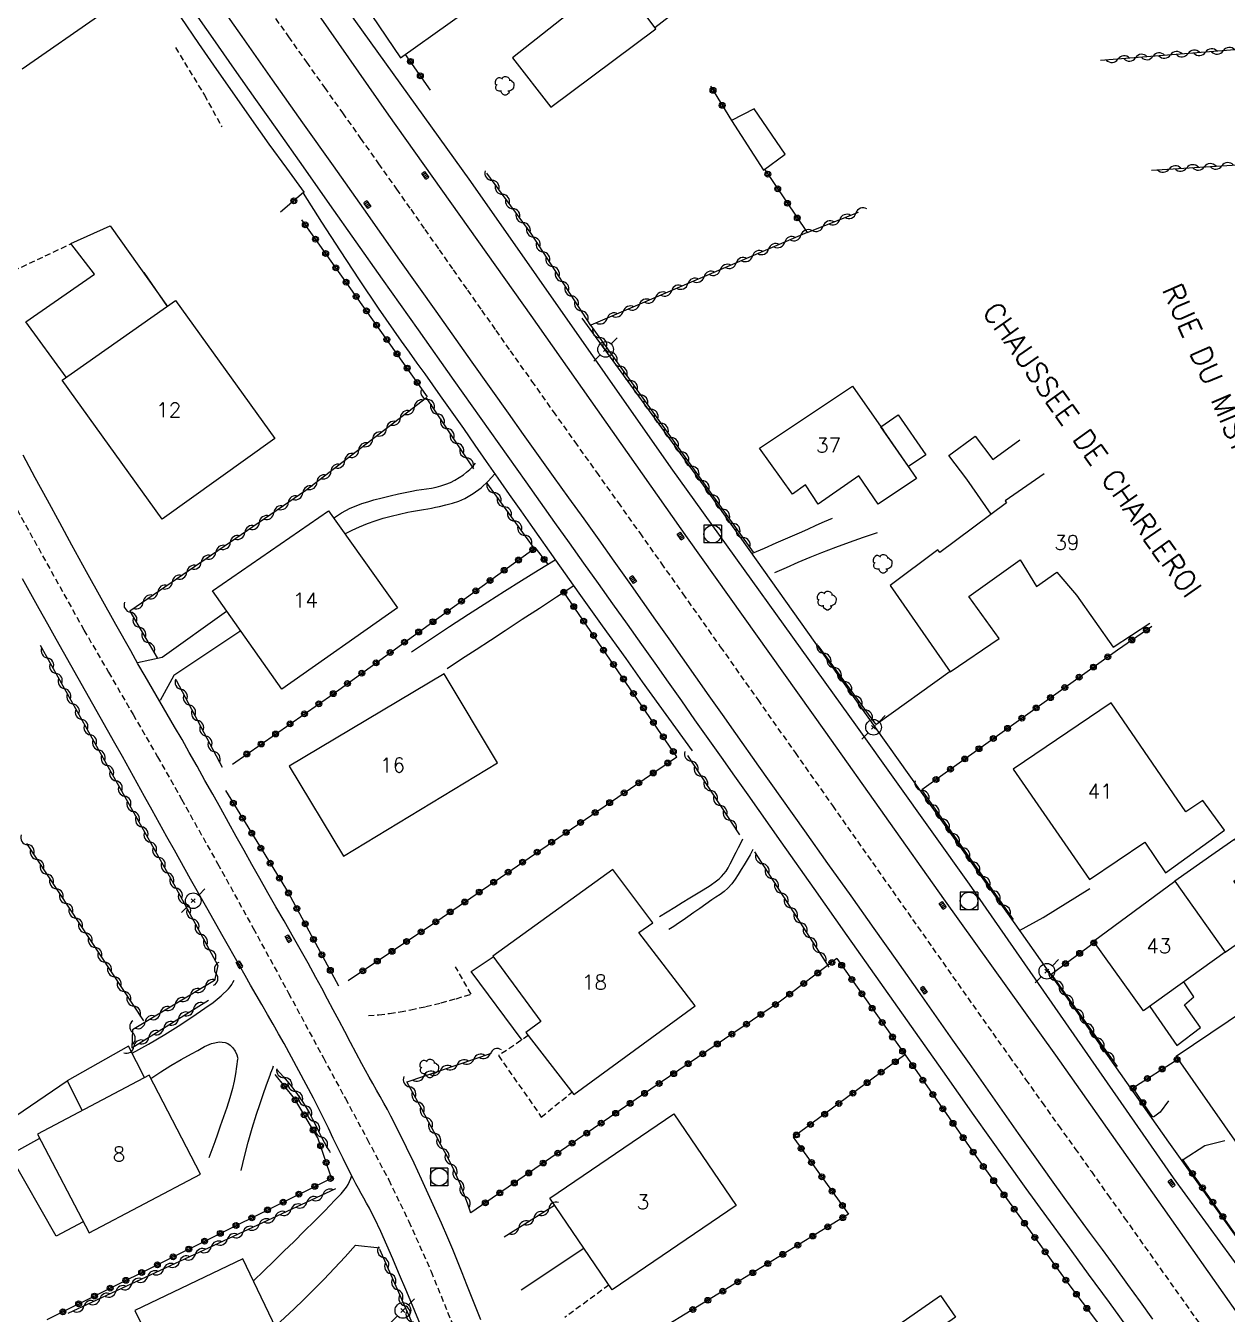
# Model space of a CAD drawing. Header units: millimetres. Extents: x 147000 to 148000, y 141000 to 142001.
# Drawn here: x 147437.1 to 147539.6, y 141771.4 to 141881.4 of the extents above; entities that cross this region are included whole.
import ezdxf
from ezdxf.enums import TextEntityAlignment as Align

# ---------------------------------------------------------------- set-up
doc = ezdxf.new("R2010")
doc.units = ezdxf.units.MM
doc.linetypes.add('DASHED', pattern=[0.75, 0.5, -0.25])
doc.layers.get('0').update_dxf_attribs({"linetype": 'CONTINUOUS'})
for name, color, linetype in [('W0001', 6, 'DASHED'), ('W0004', 5, 'CONTINUOUS'), ('W0008', 7, 'CONTINUOUS'), ('W0010', 4, 'CONTINUOUS'), ('W0014', 7, 'CONTINUOUS'), ('W0017', 7, 'CONTINUOUS'), ('W0051', 7, 'CONTINUOUS'), ('W0101', 7, 'CONTINUOUS'), ('W0104', 1, 'CONTINUOUS'), ('W0112', 1, 'DASHED'), ('W0300', 7, 'CONTINUOUS'), ('W0310', 3, 'CONTINUOUS'), ('W0323', 7, 'CONTINUOUS'), ('W0330', 7, 'CONTINUOUS'), ('W0333', 7, 'CONTINUOUS'), ('W0401', 7, 'CONTINUOUS'), ('W0420', 7, 'CONTINUOUS'), ('W0473', 7, 'CONTINUOUS'), ('W0989', 7, 'CONTINUOUS'), ('W0991', 7, 'CONTINUOUS')]:
    doc.layers.add(name, color=color, linetype=linetype)
doc.styles.get("Standard").update_dxf_attribs({"font": 'romans.shx', "width": 0.85})

# ---------------------------------------------------------------- blocks, each defined once
blk = doc.blocks.new('T420')
for p, q in [((0.75, 0.75), (-0.75, 0.75)), ((-0.75, 0.75), (-0.75, -0.75)), ((0.75, 0.75), (0.75, -0.75)), ((0.75, -0.75), (-0.75, -0.75))]:
    blk.add_line(p, q)
blk.add_ellipse((0, 0), major_axis=(-0.53, 0.53), ratio=1, start_param=3.926991, end_param=10.210176)
blk = doc.blocks.new('T300')
for p, q in [((-0.8, 0.51), (-0.86, 0.34)), ((-0.86, 0.34), (-0.86, 0.17)), ((-0.86, 0.17), (-0.74, 0.06)), ((-0.69, 0.63), (-0.8, 0.51)), ((-0.8, -0.06), (-0.74, 0.06)), ((-0.74, 0.06), (-0.69, 0.11)), ((-0.57, 0.69), (-0.69, 0.63)), ((-0.46, 0.69), (-0.57, 0.69)), ((-0.29, 0.63), (-0.46, 0.69)), ((-0.29, 0.63), (-0.17, 0.74)), ((-0.23, 0.57), (-0.29, 0.63)), ((-0.17, 0.74), (-0.06, 0.8)), ((-0.06, 0.8), (0.06, 0.8)), ((0.06, 0.8), (0.23, 0.74)), ((0.23, 0.74), (0.34, 0.63)), ((0.34, 0.63), (0.4, 0.51)), ((0.46, 0.46), (0.34, 0.46)), ((0.4, 0.51), (0.4, 0.46)), ((0.57, 0.4), (0.46, 0.46)), ((0.57, 0.4), (0.69, 0.29)), ((0.69, 0.29), (0.74, 0.17)), ((0.74, 0.06), (0.69, -0.17)), ((0.74, 0.17), (0.74, 0.06)), ((-0.8, -0.17), (-0.8, -0.06)), ((-0.8, -0.23), (-0.8, -0.17)), ((-0.74, -0.34), (-0.8, -0.23)), ((-0.69, -0.4), (-0.74, -0.34)), ((-0.51, -0.46), (-0.69, -0.4)), ((-0.4, -0.46), (-0.51, -0.46)), ((-0.4, -0.46), (-0.34, -0.46)), ((-0.34, -0.46), (-0.34, -0.4)), ((-0.34, -0.51), (-0.34, -0.46)), ((-0.29, -0.63), (-0.34, -0.51)), ((-0.17, -0.74), (-0.29, -0.63)), ((-0.06, -0.8), (-0.17, -0.74)), ((0.06, -0.8), (-0.06, -0.8)), ((0.17, -0.74), (0.06, -0.8)), ((0.23, -0.69), (0.17, -0.74)), ((0.29, -0.46), (0.23, -0.46)), ((0.29, -0.63), (0.23, -0.69)), ((0.46, -0.4), (0.29, -0.46)), ((0.34, -0.51), (0.29, -0.63)), ((0.34, -0.51), (0.34, -0.46)), ((0.57, -0.34), (0.46, -0.4)), ((0.63, -0.29), (0.57, -0.34)), ((0.69, -0.17), (0.63, -0.29))]:
    blk.add_line(p, q)
blk = doc.blocks.new('T473')
for p, q in [((-0.166667, 0.166667), (0.166667, -0.166667)), ((-0.166667, -0.166667), (0.166667, 0.166667)), ((0.500001, 0.500001), (1.000002, 1.000002)), ((-1.000002, -1.000002), (-0.500001, -0.500001))]:
    blk.add_line(p, q)
blk.add_ellipse((0, 0), major_axis=(0.471405, 0.471405), ratio=1, start_param=5.4977871438, end_param=11.780972451)
blk = doc.blocks.new('T401')
for p, q in [((-0.3, 0.3), (0, 0.3)), ((-0.3, -0.25), (-0.3, 0.3)), ((-0.3, 0.15), (0, 0.15)), ((-0.3, 0), (0, 0)), ((0, 0.3), (0, -0.25)), ((-0.3, -0.15), (0, -0.15)), ((-0.3, -0.25), (-0.3, -0.3)), ((-0.3, -0.3), (0, -0.3)), ((0, -0.3), (0, -0.25))]:
    blk.add_line(p, q)
blk = doc.blocks.new('t310o')
at = {"color": 0, "linetype": 'Continuous'}
for centre, start, end in [((-0.5, 0.38), 216.8699, 323.1304), ((0.5, -0.37), 36.8699, 143.1303)]:
    blk.add_arc(centre, 0.625, start, end, dxfattribs=at)
blk = doc.blocks.new('t323o')
at = {"color": 0, "linetype": 'Continuous'}
for radius in [0.25, 0.15]:
    blk.add_circle((0, 0), radius, dxfattribs=at)

msp = doc.modelspace()

# ---------------------------------------------------------------- linework, layer by layer
at = {"layer": 'W0001'}
for points in [[(147457.97, 141882.57), (147459.51, 141880.41), (147461.04, 141878.24), (147462.58, 141876.08), (147464.12, 141873.91), (147465.66, 141871.74), (147467.19, 141869.58), (147468.72, 141867.41), (147469.94, 141865.69), (147471.15, 141863.96), (147472.36, 141862.24), (147473.57, 141860.52), (147474.78, 141858.79), (147475.99, 141857.07), (147477.2, 141855.35), (147478.42, 141853.62), (147480.26, 141851.03), (147482.1, 141848.43), (147483.94, 141845.84), (147485.79, 141843.25), (147487.63, 141840.66), (147489.48, 141838.07), (147491.32, 141835.48), (147493.16, 141832.88), (147496.36, 141828.36), (147499.55, 141823.84), (147502.74, 141819.32), (147505.93, 141814.8), (147507.64, 141812.37), (147509.35, 141809.94), (147511.06, 141807.51), (147512.77, 141805.08), (147514.48, 141802.65), (147516.19, 141800.22), (147517.9, 141797.79), (147519.62, 141795.37), (147521.02, 141793.4), (147522.42, 141791.43), (147523.82, 141789.46), (147525.22, 141787.49), (147526.63, 141785.53), (147528.03, 141783.56), (147529.43, 141781.59), (147530.84, 141779.62), (147534.32, 141774.72), (147537.8, 141769.82)], [(147430.51, 141850.55), (147442.05, 141829.78), (147444.15, 141826.18), (147446.24, 141822.58), (147448.33, 141818.97), (147450.38, 141815.34), (147453.46, 141809.85), (147456.5, 141804.33), (147459.51, 141798.8), (147462.49, 141793.26), (147464.36, 141789.8), (147466.23, 141786.33), (147468.06, 141782.85), (147469.78, 141779.31), (147471.68, 141775.03), (147473.44, 141770.7)]]:
    msp.add_lwpolyline(points, dxfattribs=at)
at = {"layer": 'W0004'}
msp.add_lwpolyline([(147444.47, 141907.59), (147446.1, 141904.87), (147457.15, 141889.36), (147468.04, 141873.73), (147480.2, 141856.61), (147493.52, 141837.66), (147505.33, 141821.07), (147515.42, 141806.83), (147524.98, 141793.49), (147534.14, 141780.51), (147543.08, 141767.74), (147552.15, 141755.16), (147561.49, 141741.84), (147567.3, 141733.54), (147579.42, 141716.52), (147592.25, 141698.47), (147601.84, 141684.98), (147611.7, 141671)], dxfattribs=at)
at = {"layer": 'W0008'}
for points in [[(147475.92, 141770.92), (147475.52, 141771.91), (147475.13, 141772.91), (147474.74, 141773.91), (147474.34, 141774.92), (147473.94, 141775.91), (147473.54, 141776.91), (147473.12, 141777.9), (147472.57, 141779.16), (147472.01, 141780.42), (147471.43, 141781.67), (147470.85, 141782.92), (147470.22, 141784.27), (147469.57, 141785.61), (147468.92, 141786.95), (147468.24, 141788.28), (147467.95, 141788.85), (147467.64, 141789.41), (147467.33, 141789.97), (147467.02, 141790.52), (147466.71, 141791.08), (147466.4, 141791.63), (147466.09, 141792.19), (147465.78, 141792.75), (147465.28, 141793.67), (147464.79, 141794.59), (147464.31, 141795.52), (147463.82, 141796.44), (147463.33, 141797.37), (147462.84, 141798.29), (147462.35, 141799.21), (147461.85, 141800.13), (147461.18, 141801.34), (147460.5, 141802.55), (147459.82, 141803.75), (147459.13, 141804.96), (147458.44, 141806.16), (147457.75, 141807.36), (147457.07, 141808.57), (147456.39, 141809.77), (147455.72, 141810.97), (147455.05, 141812.17), (147454.38, 141813.36), (147453.72, 141814.56), (147453.05, 141815.76), (147452.38, 141816.95), (147451.71, 141818.15), (147451.04, 141819.34), (147450.42, 141820.43), (147449.79, 141821.51), (147449.16, 141822.59), (147448.54, 141823.67), (147447.91, 141824.75), (147447.28, 141825.83), (147446.66, 141826.91), (147446.04, 141828), (147444.77, 141830.24), (147443.52, 141832.5), (147442.27, 141834.75), (147441.03, 141837.01), (147439.98, 141838.93), (147438.93, 141840.85), (147437.89, 141842.77), (147436.86, 141844.7)], [(147470.98, 141770.01), (147470.3, 141771.66), (147469.61, 141773.31), (147468.91, 141774.96), (147468.41, 141776.13), (147467.9, 141777.29), (147467.39, 141778.45), (147466.84, 141779.6), (147466.63, 141780.02), (147466.41, 141780.45), (147466.18, 141780.87), (147465.95, 141781.28), (147465.71, 141781.7), (147465.48, 141782.12), (147465.25, 141782.53), (147465.03, 141782.96), (147464.6, 141783.81), (147464.17, 141784.67), (147463.75, 141785.53), (147463.33, 141786.39), (147462.91, 141787.26), (147462.49, 141788.12), (147462.06, 141788.98), (147461.63, 141789.83), (147461.02, 141791), (147460.39, 141792.17), (147459.76, 141793.33), (147459.13, 141794.48), (147458.66, 141795.32), (147458.19, 141796.15), (147457.71, 141796.98), (147457.24, 141797.81), (147456.76, 141798.64), (147456.28, 141799.47), (147455.8, 141800.31), (147455.33, 141801.14), (147453.93, 141803.6), (147452.54, 141806.06), (147451.15, 141808.53), (147449.77, 141810.99), (147449.13, 141812.13), (147448.5, 141813.28), (147447.86, 141814.42), (147447.23, 141815.56), (147446.6, 141816.7), (147445.96, 141817.85), (147445.33, 141818.99), (147444.69, 141820.13), (147439.67, 141829.01), (147438.96, 141830.29), (147438.24, 141831.58), (147437.53, 141832.86), (147436.81, 141834.15)]]:
    msp.add_lwpolyline(points, dxfattribs=at)
at = {"layer": 'W0010'}
msp.add_lwpolyline([(147448.8, 141884.27), (147450.31, 141882.05), (147451.82, 141879.84), (147453.35, 141877.63), (147454.89, 141875.43), (147456.36, 141873.35), (147457.84, 141871.26), (147459.34, 141869.19), (147460.84, 141867.12)], dxfattribs=at)
at = {"layer": 'W0014'}
for points in [[(147548.99, 141763.9), (147535.04, 141783.04), (147517.62, 141808.08), (147508.08, 141821.49), (147492.16, 141843.61), (147475.06, 141868.07), (147457.26, 141892.86), (147447.77, 141906.4), (147444.56, 141907.2)], [(147460.77, 141867.07), (147462.33, 141864.59), (147463.92, 141862.13), (147465.53, 141859.68), (147467.16, 141857.25), (147467.81, 141856.31), (147468.47, 141855.37), (147469.13, 141854.44), (147469.8, 141853.5), (147470.47, 141852.57), (147471.14, 141851.64), (147471.8, 141850.71), (147472.46, 141849.78), (147473.45, 141848.37), (147474.43, 141846.97), (147475.41, 141845.56), (147476.39, 141844.16), (147477.37, 141842.75), (147478.35, 141841.34), (147479.33, 141839.94), (147480.32, 141838.54), (147482.3, 141835.73), (147484.29, 141832.93), (147486.29, 141830.13), (147488.29, 141827.34), (147489.7, 141825.37), (147491.11, 141823.4), (147492.53, 141821.44), (147493.95, 141819.48)], [(147571.37, 141733.9), (147558.02, 141753.07), (147547.13, 141768.58), (147534.65, 141786.08), (147521.53, 141804.71), (147509.62, 141821.45), (147494.94, 141842.14), (147484.58, 141856.39)]]:
    msp.add_lwpolyline(points, dxfattribs=at)
at = {"layer": 'W0017'}
for points in [[(147463.35, 141839.32), (147463.69, 141839.56), (147464.04, 141839.79), (147464.4, 141839.99), (147464.78, 141840.18), (147465.27, 141840.39), (147465.77, 141840.57), (147466.28, 141840.73), (147466.79, 141840.88), (147467.49, 141841.07), (147468.19, 141841.24), (147468.9, 141841.4), (147469.61, 141841.56), (147470.03, 141841.64), (147470.44, 141841.71), (147470.86, 141841.77), (147471.28, 141841.83), (147471.7, 141841.9), (147472.11, 141841.98), (147472.52, 141842.09), (147472.93, 141842.22), (147473.33, 141842.38), (147473.71, 141842.57), (147474.07, 141842.79), (147474.43, 141843.03), (147474.71, 141843.25), (147474.98, 141843.49), (147475.24, 141843.74), (147475.48, 141844.01)], [(147464.31, 141837.98), (147464.94, 141838.3), (147465.58, 141838.6), (147466.24, 141838.87), (147466.9, 141839.11), (147467.59, 141839.33), (147468.28, 141839.51), (147468.99, 141839.67), (147469.69, 141839.83), (147470.02, 141839.9), (147470.36, 141839.96), (147470.7, 141840.02), (147471.04, 141840.07), (147471.39, 141840.13), (147471.72, 141840.19), (147472.06, 141840.26), (147472.4, 141840.33), (147472.95, 141840.47), (147473.5, 141840.6), (147474.05, 141840.77), (147474.57, 141841.01), (147475.28, 141841.44), (147475.94, 141841.93), (147476.56, 141842.49), (147477.11, 141843.11)], [(147499.11, 141836.34), (147500.12, 141836.78), (147501.12, 141837.21), (147502.13, 141837.65), (147503.13, 141838.09), (147503.84, 141838.4), (147504.54, 141838.72), (147505.24, 141839.03), (147505.95, 141839.34)], [(147501.02, 141834.69), (147502.02, 141835.13), (147503.02, 141835.57), (147504.02, 141835.99), (147505.03, 141836.39), (147506.21, 141836.85), (147507.39, 141837.28), (147508.58, 141837.71), (147509.77, 141838.11)], [(147470.02, 141827.91), (147471.63, 141829), (147473.25, 141830.08), (147474.88, 141831.14), (147476.52, 141832.2), (147477.95, 141833.11), (147479.39, 141834), (147480.83, 141834.89), (147482.28, 141835.77)], [(147483.85, 141833.55), (147482.39, 141832.59), (147480.92, 141831.62), (147479.46, 141830.67), (147477.99, 141829.71), (147476.76, 141828.9), (147475.52, 141828.09), (147474.28, 141827.28), (147473.04, 141826.47)], [(147446.61, 141827.02), (147448.72, 141827.46), (147454.23, 141831.4)], [(147455.43, 141829.7), (147449.73, 141825.89), (147448.57, 141823.77)], [(147515.98, 141826.23), (147509.63, 141821.69)], [(147491.17, 141805.32), (147491.82, 141805.72), (147492.47, 141806.12), (147493.11, 141806.52), (147493.76, 141806.93), (147494.33, 141807.28), (147494.91, 141807.62), (147495.49, 141807.97), (147496.03, 141808.37), (147496.25, 141808.56), (147496.46, 141808.76), (147496.66, 141808.98), (147496.85, 141809.21), (147497.04, 141809.5), (147497.21, 141809.82), (147497.36, 141810.14), (147497.52, 141810.46), (147497.71, 141810.83), (147497.91, 141811.21), (147498.1, 141811.59), (147498.28, 141811.97)], [(147499.13, 141811.04), (147498.9, 141810.6), (147498.66, 141810.18), (147498.41, 141809.75), (147498.15, 141809.34), (147497.89, 141808.93), (147497.62, 141808.52), (147497.34, 141808.12), (147497.01, 141807.75), (147496.69, 141807.47), (147496.34, 141807.22), (147495.99, 141806.99), (147495.64, 141806.75), (147495.13, 141806.38), (147494.62, 141806.02), (147494.1, 141805.66), (147493.59, 141805.3), (147493.19, 141805.02), (147492.79, 141804.75), (147492.39, 141804.48), (147491.98, 141804.21)], [(147521.89, 141804.15), (147523.91, 141805.26), (147527.9, 141807.71)], [(147446.16, 141793.68), (147447.57, 141794.45), (147448.95, 141795.26), (147450.31, 141796.11), (147451.64, 141797), (147452.36, 141797.5), (147453.07, 141798), (147453.76, 141798.55), (147454.39, 141799.17), (147454.53, 141799.34), (147454.66, 141799.52), (147454.77, 141799.71), (147454.87, 141799.91)], [(147447.76, 141791.5), (147448.6, 141792.07), (147449.46, 141792.61), (147450.34, 141793.12), (147451.23, 141793.6), (147451.78, 141793.91), (147452.34, 141794.24), (147452.95, 141794.5), (147453.61, 141794.63), (147453.85, 141794.62), (147454.09, 141794.57), (147454.32, 141794.48), (147454.53, 141794.35), (147454.77, 141794.12), (147454.96, 141793.84), (147455.1, 141793.53), (147455.18, 141793.2)], [(147455.15, 141793.17), (147455.08, 141792.54), (147454.98, 141791.91), (147454.86, 141791.28), (147454.72, 141790.66), (147454.5, 141789.85), (147454.24, 141789.04), (147453.97, 141788.24), (147453.69, 141787.44), (147453.46, 141786.76), (147453.21, 141786.09), (147452.96, 141785.41), (147452.71, 141784.74)], [(147455.46, 141783.65), (147455.76, 141784.86), (147456.08, 141786.06), (147456.42, 141787.26), (147456.78, 141788.45), (147457.05, 141789.29), (147457.34, 141790.13), (147457.64, 141790.96), (147457.94, 141791.8), (147458.01, 141791.99), (147458.09, 141792.19), (147458.16, 141792.39), (147458.24, 141792.58)], [(147534.62, 141789.61), (147533.9, 141788.63), (147533.32, 141788.22)], [(147535.86, 141784.6), (147537.71, 141785.8)], [(147537.71, 141785.8), (147539.43, 141786.22)], [(147456.53, 141774.24), (147457.39, 141775.08), (147458.26, 141775.92), (147459.12, 141776.76), (147459.98, 141777.6), (147460.86, 141778.47), (147461.74, 141779.34), (147462.62, 141780.22), (147463.47, 141781.11), (147463.73, 141781.38), (147463.99, 141781.65), (147464.24, 141781.94), (147464.46, 141782.24), (147464.6, 141782.47), (147464.71, 141782.72), (147464.82, 141782.96), (147464.9, 141783.22)], [(147458.37, 141770.35), (147459.19, 141771.1), (147460, 141771.86), (147460.8, 141772.63), (147461.59, 141773.42), (147462.52, 141774.36), (147463.44, 141775.32), (147464.35, 141776.29), (147465.24, 141777.27)], [(147465.24, 141777.27), (147467.3, 141777.05)], [(147484.71, 141777.01), (147479.37, 141773.45)]]:
    msp.add_lwpolyline(points, dxfattribs=at)
at = {"layer": 'W0051'}
for points in [[(147531.34, 141769.94), (147529.57, 141772.38), (147527.79, 141774.81), (147526.01, 141777.25), (147524.24, 141779.69), (147522.47, 141782.13), (147520.71, 141784.58), (147518.03, 141788.36), (147515.35, 141792.15), (147512.68, 141795.94), (147510.01, 141799.73), (147507.19, 141803.72), (147504.37, 141807.72), (147501.55, 141811.71), (147498.73, 141815.71), (147497.6, 141817.31), (147496.46, 141818.92), (147495.33, 141820.53), (147494.2, 141822.13), (147493.07, 141823.74), (147491.93, 141825.34), (147490.8, 141826.95), (147489.66, 141828.55), (147488.43, 141830.29), (147487.2, 141832.03), (147485.96, 141833.76), (147484.72, 141835.5), (147483.49, 141837.23), (147482.25, 141838.97), (147481.01, 141840.7), (147479.78, 141842.44), (147476.71, 141846.76), (147473.65, 141851.08), (147470.59, 141855.4), (147467.53, 141859.73), (147465.28, 141862.92), (147463.03, 141866.11), (147460.78, 141869.3), (147458.53, 141872.49), (147456.71, 141875.07), (147454.89, 141877.66), (147453.07, 141880.25), (147451.25, 141882.84)], [(147453.62, 141883.14), (147455.53, 141880.43), (147458.12, 141876.75), (147460.71, 141873.07), (147463.31, 141869.39), (147465.9, 141865.72), (147468.99, 141861.36), (147472.07, 141857), (147475.16, 141852.64), (147478.25, 141848.29), (147479.53, 141846.48), (147480.82, 141844.68), (147482.11, 141842.87), (147483.4, 141841.07), (147484.7, 141839.27), (147485.98, 141837.47), (147487.27, 141835.66), (147488.56, 141833.86), (147489.7, 141832.25), (147490.83, 141830.63), (147491.97, 141829.02), (147493.11, 141827.4), (147494.24, 141825.79), (147495.38, 141824.17), (147496.51, 141822.56), (147497.65, 141820.94), (147499.61, 141818.17), (147501.58, 141815.4), (147503.55, 141812.63), (147505.52, 141809.86), (147507.49, 141807.09), (147509.46, 141804.31), (147511.42, 141801.54), (147513.39, 141798.77), (147514.79, 141796.78), (147516.19, 141794.79), (147517.59, 141792.79), (147518.99, 141790.8), (147520.39, 141788.8), (147521.79, 141786.81), (147523.2, 141784.83), (147524.61, 141782.85), (147525.68, 141781.35), (147526.76, 141779.87), (147527.85, 141778.38), (147528.94, 141776.9), (147530.03, 141775.42), (147531.11, 141773.94), (147532.19, 141772.45), (147533.26, 141770.96)]]:
    msp.add_lwpolyline(points, dxfattribs=at)
at = {"layer": 'W0101'}
for points in [[(147439.28, 141888.47), (147443.58, 141882.37), (147436.78, 141877.65)], [(147523.99, 141843.1), (147520.67, 141840.8), (147520.8, 141840.64), (147515.11, 141836.39), (147514.93, 141836.62), (147510.85, 141833.57), (147515.99, 141826.22), (147520.16, 141829.06), (147517.57, 141832.63), (147521.96, 141835.76), (147523.36, 141833.51), (147525.08, 141834.72), (147525.09, 141834.73), (147526.75, 141832.76), (147529.9, 141828.31), (147533.02, 141830.36)]]:
    msp.add_lwpolyline(points, dxfattribs=at)
for points in [[(147448.73, 141839.23), (147440.18, 141851.11), (147449.86, 141857.89), (147458.33, 141846.12)], [(147499.72, 141845.31), (147507.64, 141850.58), (147510.29, 141846.8), (147510.28, 141846.79), (147513.1, 141842.72), (147509.82, 141840.53), (147508.19, 141842.94), (147504.72, 141840.51), (147503.63, 141842.18), (147502.52, 141841.37)], [(147468.81, 141831.68), (147458.94, 141824.74), (147453.01, 141833.13), (147462.91, 141839.94)], [(147472.8, 141826.03), (147459.56, 141818.17), (147464.19, 141810.49), (147477.36, 141818.44)], [(147536.1, 141814.27), (147529.72, 141823.56), (147521.35, 141817.92), (147527.87, 141808.48), (147532.6, 141811.67), (147534.36, 141809.05), (147539.4, 141812.69), (147537.53, 141815.23)], [(147494.22, 141797.71), (147489.41, 141803.98), (147490.6, 141804.78), (147487.2, 141809.33), (147476.95, 141801.94), (147481.03, 141796.38), (147479.77, 141795.44), (147483.86, 141790.13)], [(147532.49, 141797.28), (147528.2, 141803.22), (147535.15, 141808.36), (147539.44, 141802.29)], [(147542.31, 141783.3), (147535.26, 141793.4), (147550.15, 141803.43), (147553.05, 141796.04), (147548.87, 141793.52), (147550.09, 141791.89), (147546.52, 141789.52), (147548.09, 141787.32)], [(147447.61, 141791.79), (147438.09, 141786.77), (147442.49, 141778.33), (147451.99, 141783.34)], [(147497.71, 141780.68), (147487.14, 141773.47), (147481.82, 141781.28), (147492.39, 141788.49)], [(147455.62, 141776.13), (147446.4, 141771.7), (147449.97, 141764.39), (147459.07, 141768.86)]]:
    msp.add_lwpolyline(points, close=True, dxfattribs=at)
at = {"layer": 'W0104'}
for points in [[(147466.63, 141882.22), (147469.08, 141878.62), (147477.55, 141884.67), (147475.05, 141888.19)], [(147440.53, 141851.35), (147437.1, 141856.07), (147442.96, 141860.16), (147440.92, 141862.78), (147444.29, 141864.28), (147449.17, 141857.4), (147447.18, 141860.29)], [(147519.49, 141839.67), (147517.39, 141842.65), (147515.86, 141844.68), (147518.11, 141846.32), (147519.62, 141844.34), (147521.93, 141846)], [(147539.44, 141802.29), (147542.94, 141804.73), (147540.2, 141808.34), (147541.92, 141809.56), (147540.28, 141811.92), (147538.6, 141810.78), (147535.15, 141808.36)], [(147533.01, 141797.66), (147535.31, 141794.32), (147537.33, 141795.86), (147535.97, 141797.79), (147536.78, 141798.48), (147535.92, 141799.76)], [(147447.21, 141791.59), (147445.85, 141794.27), (147440.62, 141791.32), (147441.91, 141788.78)], [(147441.98, 141779.28), (147439.67, 141778.04), (147435.74, 141785), (147438.28, 141786.41)]]:
    msp.add_lwpolyline(points, dxfattribs=at)
for points in [[(147481.89, 141874.39), (147490.87, 141881.1), (147488.11, 141884.82), (147486.56, 141883.58), (147485.9, 141884.39), (147478.62, 141878.61)], [(147497.31, 141873.28), (147500.04, 141869.03), (147501.89, 141870.38), (147499.24, 141874.27)], [(147510.07, 141847.12), (147511.53, 141848.16), (147513.9, 141844.73), (147512.41, 141843.73)], [(147516.44, 141771.15), (147511.58, 141767.76), (147510.3, 141769.6), (147515.15, 141772.99)]]:
    msp.add_lwpolyline(points, close=True, dxfattribs=at)
at = {"layer": 'W0112'}
for points in [[(147449.86, 141879.49), (147452.33, 141875.44), (147453.82, 141872.72)], [(147431.97, 141858.52), (147440.95, 141862.75)], [(147475.1, 141798.71), (147473.76, 141801.04)], [(147466.33, 141796.87), (147467.23, 141796.95), (147468.14, 141797.06), (147469.04, 141797.2), (147469.94, 141797.37), (147471.24, 141797.65), (147472.54, 141797.96), (147473.82, 141798.32), (147475.1, 141798.71)], [(147479.97, 141795.17), (147477.44, 141793.46), (147481.08, 141788.22), (147483.7, 141790.33)], [(147486.86, 141773.88), (147483.1, 141771.12)]]:
    msp.add_lwpolyline(points, dxfattribs=at)
at = {"layer": 'W0310'}
for points in [[(147555.66, 141880.52), (147528.8, 141878.39)], [(147533.17, 141869.03), (147545.11, 141869.76)], [(147485.32, 141855.77), (147480.22, 141863.62), (147476.43, 141868.78)], [(147503.76, 141863.7), (147508.15, 141865.43)], [(147503.76, 141863.7), (147485.32, 141855.79)], [(147499.18, 141836.44), (147485.32, 141855.79)], [(147475.34, 141843.55), (147471.3, 141849.61), (147461, 141841.68), (147445.96, 141831.4), (147448.29, 141827.42)], [(147480.56, 141836.65), (147476.44, 141842.35)], [(147438.31, 141828.5), (147444.1, 141818.13), (147449.73, 141808.08), (147453.49, 141801.16)], [(147509.63, 141821.74), (147504.71, 141828.47)], [(147449.93, 141825.5), (147453.85, 141818.08)], [(147493.55, 141819.08), (147497.99, 141812.3)], [(147521.39, 141805.08), (147513.55, 141816.15)], [(147437.16, 141811.56), (147447.12, 141796.42)], [(147499.29, 141810.86), (147505.63, 141801.01)], [(147453.49, 141801.15), (147453.19, 141799.86), (147446.19, 141795.67), (147446.15, 141794.12), (147452.67, 141798.2)], [(147530.26, 141792.53), (147524.62, 141800.4)], [(147469.64, 141791.22), (147476.82, 141793.66)], [(147458.48, 141792.31), (147459.09, 141791.65), (147459.67, 141790.95), (147460.22, 141790.24), (147460.74, 141789.49), (147461.03, 141789.02), (147461.3, 141788.54), (147461.56, 141788.05), (147461.81, 141787.56), (147462.05, 141787.06), (147462.29, 141786.57), (147462.55, 141786.08), (147462.82, 141785.6), (147462.88, 141785.5), (147462.94, 141785.4), (147463, 141785.3), (147463.07, 141785.2)], [(147475.08, 141780.02), (147474.79, 141780.87), (147474.48, 141781.7), (147474.15, 141782.53), (147473.8, 141783.34), (147473.39, 141784.19), (147472.96, 141785.02), (147472.52, 141785.85), (147472.08, 141786.67), (147471.47, 141787.81), (147470.86, 141788.95), (147470.24, 141790.09), (147469.62, 141791.22)], [(147463.52, 141782.08), (147440.69, 141771.44)], [(147477.91, 141777.99), (147482.21, 141780.7)], [(147470.62, 141769.37), (147467.3, 141776.91)]]:
    msp.add_lwpolyline(points, dxfattribs=at)
at = {"layer": 'W0323'}
for points in [[(147490.76, 141881.2), (147493.28, 141883.15)], [(147471.62, 141875.85), (147469.49, 141878.91)], [(147495.52, 141876.19), (147497.31, 141873.28)], [(147500.14, 141869.1), (147503.77, 141863.71)], [(147460.79, 141867.11), (147458.83, 141865.43)], [(147471.37, 141849.69), (147460.64, 141864.79)], [(147454.72, 141818.34), (147463.28, 141824.31), (147480.57, 141836.79), (147481.62, 141835.42)], [(147464.6, 141799.86), (147472.08, 141804.87), (147482.57, 141812.08), (147492.66, 141818.96), (147482.95, 141833.09)], [(147530.25, 141828.08), (147533.2, 141830.1)], [(147513.55, 141816.16), (147530.26, 141828.09)], [(147454.12, 141816.09), (147459.49, 141807.37), (147463.79, 141799.42)], [(147524.61, 141800.42), (147528.28, 141803.11)], [(147506.32, 141801.74), (147501.5, 141798.12), (147489.64, 141790.06), (147475.07, 141780.04)], [(147506.32, 141801.74), (147512.13, 141793.54), (147518.4, 141784.57), (147526.03, 141774.04), (147530.92, 141767.55), (147510.24, 141757.86), (147494.8, 141751.15), (147487.93, 141747.79), (147484.71, 141755.9), (147482.02, 141762.92)], [(147512.1, 141793.53), (147502.59, 141786.49), (147507.31, 141779.94), (147490.58, 141769.69), (147486.36, 141767.07)], [(147533.27, 141788.21), (147531.57, 141790.72), (147535.42, 141793.17)], [(147438.92, 141770.94), (147463.17, 141783.01), (147462.02, 141786.45), (147460.01, 141789.79), (147458.36, 141791.84)], [(147554.63, 141780.79), (147543.69, 141773.43), (147535.8, 141784.62)]]:
    msp.add_lwpolyline(points, dxfattribs=at)
at = {"layer": 'W0330'}
msp.add_lwpolyline([(147433.71, 141786.61), (147440.62, 141791.32)], dxfattribs=at)
at = {"layer": 'W0333'}
msp.add_lwpolyline([(147479.44, 141794.79), (147475.11, 141800.65), (147476.99, 141801.88)], dxfattribs=at)

# ---------------------------------------------------------------- block references
at = {"layer": 'W0300'}
for p in [(147478.01, 141876.22), (147510.27, 141835.44), (147505.5, 141832.29), (147471.58, 141792.36)]:
    msp.add_blockref('T300', p, dxfattribs=at)
at = {"layer": 'W0310'}
for p, rotation in [((147534.78, 141878.87), 184.5265146821621), ((147536.28, 141878.99), 184.5265146821621), ((147537.77, 141879.1), 184.5265146821621), ((147539.27, 141879.22), 184.5265146821621), ((147530.3, 141878.51), 184.5265146821621), ((147531.79, 141878.63), 184.5265146821621), ((147533.29, 141878.75), 184.5265146821621), ((147534.67, 141869.12), 3.500259967303486), ((147536.17, 141869.21), 3.500259967303486), ((147537.67, 141869.3), 3.500259967303486), ((147539.16, 141869.39), 3.500259967303486), ((147476.88, 141868.17), 126.2456645081505), ((147477.77, 141866.96), 126.2456645081505), ((147478.65, 141865.75), 126.2456645081505), ((147479.54, 141864.54), 126.2456645081505), ((147506.55, 141864.8), 21.44145875240817), ((147507.94, 141865.35), 21.44145875240817), ((147480.41, 141863.32), 123.0277180786336), ((147503.24, 141863.48), 203.2259643909987), ((147505.15, 141864.25), 21.44145875240817), ((147481.23, 141862.06), 123.0277180786336), ((147500.48, 141862.3), 203.2259643909987), ((147501.86, 141862.89), 203.2259643909987), ((147482.05, 141860.8), 123.0277180786336), ((147497.72, 141861.11), 203.2259643909987), ((147499.1, 141861.7), 203.2259643909987), ((147482.86, 141859.54), 123.0277180786336), ((147494.97, 141859.93), 203.2259643909987), ((147496.35, 141860.52), 203.2259643909987), ((147493.59, 141859.34), 203.2259643909987), ((147483.68, 141858.29), 123.0277180786336), ((147490.83, 141858.16), 203.2259643909987), ((147492.21, 141858.75), 203.2259643909987), ((147484.5, 141857.03), 123.0277180786336), ((147488.07, 141856.97), 203.2259643909987), ((147489.45, 141857.56), 203.2259643909987), ((147486.7, 141856.38), 203.2259643909987), ((147486.08, 141854.73), 125.6272224871638), ((147486.95, 141853.51), 125.6272224871638), ((147487.82, 141852.29), 125.6272224871638), ((147488.7, 141851.07), 125.6272224871638), ((147489.57, 141849.85), 125.6272224871638), ((147470.25, 141848.8), 217.5919750979322), ((147471.4, 141849.46), 123.6638901299918), ((147490.45, 141848.63), 125.6272224871638), ((147469.06, 141847.89), 217.5919750979322), ((147472.23, 141848.22), 123.6638901299918), ((147467.87, 141846.97), 217.5919750979322), ((147473.06, 141846.97), 123.6638901299918), ((147491.32, 141847.42), 125.6272224871638), ((147466.68, 141846.06), 217.5919750979322), ((147473.89, 141845.72), 123.6638901299918), ((147492.19, 141846.2), 125.6272224871638), ((147465.5, 141845.14), 217.5919750979322), ((147474.72, 141844.47), 123.6638901299918), ((147493.07, 141844.98), 125.6272224871638), ((147463.12, 141843.31), 217.5919750979322), ((147464.31, 141844.23), 217.5919750979322), ((147493.94, 141843.76), 125.6272224871638), ((147461.93, 141842.4), 217.5919750979322), ((147494.81, 141842.54), 125.6272224871638), ((147460.73, 141841.5), 214.3687324223515), ((147477.05, 141841.51), 125.8405868361492), ((147495.69, 141841.32), 125.6272224871638), ((147459.49, 141840.65), 214.3687324223515), ((147477.93, 141840.3), 125.8405868361492), ((147496.56, 141840.1), 125.6272224871638), ((147457.02, 141838.96), 214.3687324223515), ((147458.25, 141839.8), 214.3687324223515), ((147478.81, 141839.08), 125.8405868361492), ((147497.44, 141838.88), 125.6272224871638), ((147455.78, 141838.11), 214.3687324223515), ((147479.68, 141837.87), 125.8405868361492), ((147498.31, 141837.66), 125.6272224871638), ((147454.54, 141837.26), 214.3687324223515), ((147452.06, 141835.57), 214.3687324223515), ((147453.3, 141836.42), 214.3687324223515), ((147450.83, 141834.72), 214.3687324223515), ((147449.59, 141833.88), 214.3687324223515), ((147448.35, 141833.03), 214.3687324223515), ((147446.02, 141831.3), 300.3647043510704), ((147447.11, 141832.18), 214.3687324223515), ((147446.78, 141830.01), 300.3647043510704), ((147447.53, 141828.71), 300.3647043510704), ((147505.2, 141827.79), 126.1932073056868), ((147438.93, 141827.39), 299.1998390504425), ((147506.08, 141826.58), 126.1932073056868), ((147439.66, 141826.08), 299.1998390504425), ((147440.39, 141824.77), 299.1998390504425), ((147450.35, 141824.71), 297.8199038178869), ((147506.97, 141825.37), 126.1932073056868), ((147441.12, 141823.46), 299.1998390504425), ((147451.05, 141823.38), 297.8199038178869), ((147507.86, 141824.16), 126.1932073056868), ((147441.85, 141822.15), 299.1998390504425), ((147508.74, 141822.95), 126.1932073056868), ((147451.75, 141822.06), 297.8199038178869), ((147442.59, 141820.84), 299.1998390504425), ((147452.45, 141820.73), 297.8199038178869), ((147443.32, 141819.53), 299.1998390504425), ((147453.15, 141819.4), 297.8199038178869), ((147444.05, 141818.22), 299.1998390504425), ((147493.88, 141818.58), 303.2115187595971), ((147444.78, 141816.91), 299.2484788903142), ((147494.7, 141817.32), 303.2115187595971), ((147445.52, 141815.6), 299.2484788903142), ((147495.53, 141816.07), 303.2115187595971), ((147513.58, 141816.1), 125.3058992183421), ((147496.35, 141814.81), 303.2115187595971), ((147514.45, 141814.87), 125.3058992183421), ((147446.25, 141814.29), 299.2484788903142), ((147497.17, 141813.56), 303.2115187595971), ((147515.32, 141813.65), 125.3058992183421), ((147446.98, 141812.98), 299.2484788903142), ((147516.18, 141812.42), 125.3058992183421), ((147437.23, 141811.46), 303.337649800047), ((147447.71, 141811.68), 299.2484788903142), ((147517.05, 141811.2), 125.3058992183421), ((147438.05, 141810.2), 303.337649800047), ((147448.45, 141810.37), 299.2484788903142), ((147438.88, 141808.95), 303.337649800047), ((147449.18, 141809.06), 299.2484788903142), ((147499.94, 141809.84), 302.8125024677565), ((147517.92, 141809.98), 125.3058992183421), ((147500.76, 141808.58), 302.8125024677565), ((147518.79, 141808.75), 125.3058992183421), ((147439.7, 141807.7), 303.337649800047), ((147449.91, 141807.75), 298.5449138378747), ((147501.57, 141807.32), 302.8125024677565), ((147519.65, 141807.53), 125.3058992183421), ((147440.53, 141806.45), 303.337649800047), ((147450.63, 141806.43), 298.5449138378747), ((147502.38, 141806.06), 302.8125024677565), ((147520.52, 141806.3), 125.3058992183421), ((147441.35, 141805.19), 303.337649800047), ((147451.34, 141805.11), 298.5449138378747), ((147503.2, 141804.8), 302.8125024677565), ((147442.17, 141803.94), 303.337649800047), ((147452.06, 141803.79), 298.5449138378747), ((147504.01, 141803.53), 302.8125024677565), ((147443, 141802.69), 303.337649800047), ((147452.78, 141802.48), 298.5449138378747), ((147443.82, 141801.43), 303.337649800047), ((147504.82, 141802.27), 302.8125024677565), ((147444.65, 141800.18), 303.337649800047), ((147453.33, 141800.44), 257.2072886086419), ((147452.42, 141799.4), 210.8842694378685), ((147525.02, 141799.85), 125.5617588747333), ((147445.47, 141798.93), 303.337649800047), ((147451.13, 141798.63), 210.8842694378685), ((147525.89, 141798.63), 125.5617588747333), ((147446.3, 141797.67), 303.337649800047), ((147448.56, 141797.09), 210.8842694378685), ((147449.84, 141797.86), 210.8842694378685), ((147451.4, 141797.41), 32.02511750805576), ((147526.77, 141797.41), 125.5617588747333), ((147447.27, 141796.32), 210.8842694378685), ((147450.13, 141796.61), 32.02511750805576), ((147527.64, 141796.19), 125.5617588747333), ((147446.19, 141795.43), 268.411935791844), ((147447.59, 141795.02), 32.02511750805576), ((147448.86, 141795.81), 32.02511750805576), ((147528.51, 141794.97), 125.5617588747333), ((147446.31, 141794.22), 32.02511750805576), ((147529.38, 141793.75), 125.5617588747333), ((147475.32, 141793.15), 18.71681522174637), ((147476.74, 141793.63), 18.71681522174637), ((147459.15, 141791.57), 310.0366457754686), ((147472.48, 141792.19), 18.71681522174637), ((147473.9, 141792.67), 18.71681522174637), ((147460.09, 141790.41), 307.3770998852511), ((147469.85, 141790.8), 118.7834186060514), ((147471.06, 141791.7), 18.71681522174637), ((147460.94, 141789.17), 301.9862010674304), ((147470.57, 141789.49), 118.5217432403965), ((147471.28, 141788.17), 118.2600718618531), ((147461.66, 141787.85), 296.3884026923444), ((147462.32, 141786.51), 297.4851409355395), ((147471.99, 141786.84), 117.998404475003), ((147472.69, 141785.52), 118.3406495934178), ((147473.39, 141784.19), 117.4270366327407), ((147474.02, 141782.83), 113.4350538471442), ((147474.58, 141781.44), 110.3077128534998), ((147461.08, 141780.95), 205.009472955473), ((147462.44, 141781.58), 205.009472955473), ((147458.36, 141779.68), 205.009472955473), ((147459.72, 141780.31), 205.009472955473), ((147480.45, 141779.58), 32.19891297151749), ((147481.72, 141780.38), 32.19891297151749), ((147457, 141779.05), 205.009472955473), ((147479.18, 141778.79), 32.19891297151749), ((147454.28, 141777.78), 205.009472955473), ((147455.64, 141778.41), 205.009472955473), ((147451.56, 141776.51), 205.009472955473), ((147452.92, 141777.14), 205.009472955473), ((147467.59, 141776.24), 113.8022007389735), ((147448.85, 141775.24), 205.009472955473), ((147450.21, 141775.88), 205.009472955473), ((147468.2, 141774.86), 113.8022007389735), ((147447.49, 141774.61), 205.009472955473), ((147444.77, 141773.34), 205.009472955473), ((147446.13, 141773.97), 205.009472955473), ((147468.8, 141773.49), 113.8022007389735), ((147442.05, 141772.07), 205.009472955473), ((147443.41, 141772.7), 205.009472955473), ((147469.41, 141772.12), 113.8022007389735), ((147470.02, 141770.75), 113.8022007389735)]:
    msp.add_blockref('t310o', p, dxfattribs=dict(at, rotation=rotation))
at = {"layer": 'W0323'}
for p, rotation in [((147469.91, 141878.31), 124.7213909754003), ((147470.76, 141877.08), 124.7213909754003), ((147495.74, 141875.84), 301.5777708137373), ((147496.52, 141874.56), 301.5777708137373), ((147500.42, 141868.68), 303.9590598196415), ((147501.26, 141867.44), 303.9590598196415), ((147459.97, 141866.41), 220.5724230023318), ((147502.09, 141866.2), 303.9590598196415), ((147502.93, 141864.95), 303.9590598196415), ((147460.94, 141864.36), 125.4104482908231), ((147461.81, 141863.14), 125.4104482908231), ((147462.68, 141861.92), 125.4104482908231), ((147463.55, 141860.69), 125.4104482908231), ((147464.42, 141859.47), 125.4104482908231), ((147465.29, 141858.25), 125.4104482908231), ((147466.16, 141857.03), 125.4104482908231), ((147467.03, 141855.8), 125.4104482908231), ((147467.9, 141854.58), 125.4104482908231), ((147468.77, 141853.36), 125.4104482908231), ((147469.63, 141852.14), 125.4104482908231), ((147470.5, 141850.91), 125.4104482908231), ((147480.35, 141836.64), 35.82531137565707), ((147477.92, 141834.88), 35.82531137565707), ((147479.14, 141835.76), 35.82531137565707), ((147481.32, 141835.81), 307.3867782340969), ((147476.71, 141834), 35.82531137565707), ((147475.49, 141833.13), 35.82531137565707), ((147483, 141833.02), 124.5131701823394), ((147474.27, 141832.25), 35.82531137565707), ((147483.85, 141831.78), 124.5131701823394), ((147471.84, 141830.49), 35.82531137565707), ((147473.06, 141831.37), 35.82531137565707), ((147484.7, 141830.54), 124.5131701823394), ((147470.62, 141829.61), 35.82531137565707), ((147532.73, 141829.78), 34.53496475096376), ((147469.41, 141828.74), 35.82531137565707), ((147485.55, 141829.31), 124.5131701823394), ((147531.49, 141828.93), 34.53496475096376), ((147468.19, 141827.86), 35.82531137565707), ((147486.4, 141828.07), 124.5131701823394), ((147529.43, 141827.49), 35.52048052485597), ((147465.76, 141826.1), 35.82531137565707), ((147466.98, 141826.98), 35.82531137565707), ((147487.25, 141826.84), 124.5131701823394), ((147528.2, 141826.62), 35.52048052485597), ((147464.54, 141825.22), 35.82531137565707), ((147488.1, 141825.6), 124.5131701823394), ((147526.98, 141825.75), 35.52048052485597), ((147463.33, 141824.35), 35.82531137565707), ((147488.95, 141824.36), 124.5131701823394), ((147524.54, 141824.01), 35.52048052485597), ((147525.76, 141824.88), 35.52048052485597), ((147462.1, 141823.49), 34.90521801804609), ((147489.8, 141823.13), 124.5131701823394), ((147523.32, 141823.13), 35.52048052485597), ((147459.64, 141821.77), 34.90521801804609), ((147460.87, 141822.63), 34.90521801804609), ((147490.65, 141821.89), 124.5131701823394), ((147522.1, 141822.26), 35.52048052485597), ((147458.41, 141820.91), 34.90521801804609), ((147491.5, 141820.66), 124.5131701823394), ((147520.88, 141821.39), 35.52048052485597), ((147457.18, 141820.05), 34.90521801804609), ((147518.44, 141819.65), 35.52048052485597), ((147519.66, 141820.52), 35.52048052485597), ((147455.95, 141819.2), 34.90521801804609), ((147491.88, 141818.43), 34.28828572237686), ((147492.35, 141819.42), 124.5131701823394), ((147517.22, 141818.78), 35.52048052485597), ((147490.64, 141817.58), 34.28828572237686), ((147516, 141817.9), 35.52048052485597), ((147489.4, 141816.74), 34.28828572237686), ((147514.77, 141817.03), 35.52048052485597), ((147486.92, 141815.05), 34.28828572237686), ((147488.16, 141815.89), 34.28828572237686), ((147454.8, 141815), 301.6064030607122), ((147485.68, 141814.2), 34.28828572237686), ((147455.58, 141813.72), 301.6064030607122), ((147484.44, 141813.36), 34.28828572237686), ((147456.37, 141812.45), 301.6064030607122), ((147483.2, 141812.51), 34.28828572237686), ((147457.15, 141811.17), 301.6064030607122), ((147480.73, 141810.82), 34.5154792574068), ((147481.97, 141811.67), 34.5154792574068), ((147457.94, 141809.89), 301.6064030607122), ((147479.49, 141809.97), 34.5154792574068), ((147458.73, 141808.61), 301.6064030607122), ((147478.26, 141809.12), 34.5154792574068), ((147475.79, 141807.42), 34.5154792574068), ((147477.02, 141808.27), 34.5154792574068), ((147459.51, 141807.34), 298.3776397449835), ((147474.55, 141806.57), 34.5154792574068), ((147460.22, 141806.02), 298.3776397449835), ((147473.31, 141805.72), 34.5154792574068), ((147460.94, 141804.7), 298.3776397449835), ((147472.08, 141804.87), 33.79246958659729), ((147461.65, 141803.38), 298.3776397449835), ((147469.59, 141803.2), 33.79246958659729), ((147470.83, 141804.03), 33.79246958659729), ((147528.24, 141803.08), 36.32563182985143), ((147462.36, 141802.06), 298.3776397449835), ((147468.34, 141802.36), 33.79246958659729), ((147527.03, 141802.19), 36.32563182985143), ((147467.09, 141801.53), 33.79246958659729), ((147505.88, 141801.41), 216.9174854917395), ((147506.72, 141801.17), 305.297060397787), ((147525.82, 141801.31), 36.32563182985143), ((147463.08, 141800.74), 298.3776397449835), ((147465.85, 141800.7), 33.79246958659729), ((147504.68, 141800.51), 216.9174854917395), ((147507.58, 141799.95), 305.297060397787), ((147502.28, 141798.7), 216.9174854917395), ((147503.48, 141799.61), 216.9174854917395), ((147508.45, 141798.73), 305.297060397787), ((147501.07, 141797.82), 214.1997142969446), ((147509.32, 141797.5), 305.297060397787), ((147499.83, 141796.98), 214.1997142969446), ((147497.35, 141795.29), 214.1997142969446), ((147498.59, 141796.14), 214.1997142969446), ((147510.18, 141796.28), 305.297060397787), ((147496.11, 141794.45), 214.1997142969446), ((147511.05, 141795.05), 305.297060397787), ((147494.86, 141793.61), 214.1997142969446), ((147511.92, 141793.83), 305.297060397787), ((147535.34, 141793.12), 32.5058633024741), ((147493.62, 141792.77), 214.1997142969446), ((147510.09, 141792.04), 216.5135827939599), ((147511.3, 141792.94), 216.5135827939599), ((147512.78, 141792.6), 304.9770049070867), ((147534.07, 141792.32), 32.5058633024741), ((147459.14, 141790.86), 128.9353647411865), ((147491.14, 141791.08), 214.1997142969446), ((147492.38, 141791.92), 214.1997142969446), ((147508.89, 141791.15), 216.5135827939599), ((147513.64, 141791.37), 304.9770049070867), ((147532.81, 141791.51), 32.5058633024741), ((147489.9, 141790.24), 214.1997142969446), ((147507.68, 141790.26), 216.5135827939599), ((147514.5, 141790.14), 304.9770049070867), ((147531.59, 141790.69), 124.1407109713811), ((147460.07, 141789.69), 121.0090894470912), ((147488.67, 141789.39), 214.5168668711116), ((147506.48, 141789.37), 216.5135827939599), ((147515.36, 141788.91), 304.9770049070867), ((147532.43, 141789.45), 124.1407109713811), ((147460.84, 141788.4), 121.0090894470912), ((147486.19, 141787.69), 214.5168668711116), ((147487.43, 141788.54), 214.5168668711116), ((147504.06, 141787.58), 216.5135827939599), ((147505.27, 141788.47), 216.5135827939599), ((147516.22, 141787.68), 304.9770049070867), ((147461.62, 141787.11), 121.0090894470912), ((147484.96, 141786.84), 214.5168668711116), ((147502.86, 141786.69), 216.5135827939599), ((147517.08, 141786.46), 304.9770049070867), ((147462.25, 141785.76), 108.5648030521297), ((147483.72, 141785.99), 214.5168668711116), ((147503.27, 141785.54), 305.7702375407201), ((147462.73, 141784.34), 108.5648030521297), ((147481.25, 141784.29), 214.5168668711116), ((147482.49, 141785.14), 214.5168668711116), ((147504.15, 141784.33), 305.7702375407201), ((147517.94, 141785.23), 304.9770049070867), ((147480.01, 141783.44), 214.5168668711116), ((147518.81, 141784), 305.9269511910746), ((147536.66, 141783.4), 125.1763836918893), ((147461.75, 141782.3), 26.46170416877587), ((147463.09, 141782.97), 26.46170416877587), ((147478.78, 141782.59), 214.5168668711116), ((147505.03, 141783.11), 305.7702375407201), ((147519.69, 141782.79), 305.9269511910746), ((147537.52, 141782.17), 125.1763836918893), ((147460.4, 141781.63), 26.46170416877587), ((147477.54, 141781.74), 214.5168668711116), ((147505.9, 141781.89), 305.7702375407201), ((147520.57, 141781.57), 305.9269511910746), ((147457.72, 141780.29), 26.46170416877587), ((147459.06, 141780.96), 26.46170416877587), ((147476.31, 141780.89), 214.5168668711116), ((147506.78, 141780.67), 305.7702375407201), ((147521.45, 141780.36), 305.9269511910746), ((147538.39, 141780.95), 125.1763836918893), ((147455.03, 141778.96), 26.46170416877587), ((147456.38, 141779.62), 26.46170416877587), ((147505.53, 141778.85), 211.4771952050714), ((147506.81, 141779.63), 211.4771952050714), ((147522.33, 141779.15), 305.9269511910746), ((147539.25, 141779.72), 125.1763836918893), ((147453.69, 141778.29), 26.46170416877587), ((147504.25, 141778.06), 211.4771952050714), ((147523.21, 141777.93), 305.9269511910746), ((147451, 141776.95), 26.46170416877587), ((147452.35, 141777.62), 26.46170416877587), ((147502.97, 141777.28), 211.4771952050714), ((147524.09, 141776.72), 305.9269511910746), ((147448.32, 141775.61), 26.46170416877587), ((147449.66, 141776.28), 26.46170416877587), ((147500.41, 141775.71), 211.4771952050714), ((147501.69, 141776.5), 211.4771952050714), ((147524.97, 141775.5), 305.9269511910746), ((147446.98, 141774.95), 26.46170416877587), ((147499.13, 141774.93), 211.4771952050714), ((147444.29, 141773.61), 26.46170416877587), ((147445.63, 141774.28), 26.46170416877587), ((147496.57, 141773.36), 211.4771952050714), ((147497.85, 141774.15), 211.4771952050714), ((147525.85, 141774.29), 305.9269511910746), ((147441.6, 141772.27), 26.46170416877587), ((147442.95, 141772.94), 26.46170416877587), ((147495.29, 141772.58), 211.4771952050714), ((147526.75, 141773.09), 307.0037495862513), ((147440.26, 141771.6), 26.46170416877587), ((147494.02, 141771.8), 211.4771952050714), ((147527.65, 141771.89), 307.0037495862513)]:
    msp.add_blockref('t323o', p, dxfattribs=dict(at, rotation=rotation))
at = {"layer": 'W0401'}
for p, rotation in [((147471.3, 141868.67), 35.67822077207929), ((147466.12, 141865.99), 215.2478282406765), ((147493.1, 141837.89), 35.73614077624101), ((147488.79, 141834), 215.3458004741311), ((147515.46, 141806.37), 34.83368154158556), ((147459.63, 141803.51), 29.62978773370953), ((147455.45, 141801.3), 29.57908040931135), ((147513.61, 141798.95), 215.2706957140176), ((147534.99, 141782.66), 36.07967197073596)]:
    msp.add_blockref('T401', p, dxfattribs=dict(at, rotation=rotation))
at = {"layer": 'W0420'}
for p in [(147495.71, 141837.97), (147517.59, 141806.66), (147472.37, 141783.1)]:
    msp.add_blockref('T420', p, dxfattribs=at)
at = {"layer": 'W0473'}
for p in [(147486.57, 141853.73), (147509.44, 141821.48), (147451.38, 141806.68), (147524.23, 141800.66), (147469.27, 141771.71)]:
    msp.add_blockref('T473', p, dxfattribs=at)

# ---------------------------------------------------------------- texts
at = {"layer": 'W0989'}
for s, rotation, p in [('RUE DU MISTRAL', 293.7213, (147534.05, 141858.84)), ('CHAUSSEE DE CHARLEROI', 305.3952, (147518.66, 141856.94))]:
    msp.add_text(s, height=1.75, rotation=rotation, dxfattribs=at).set_placement(p)
at = {"layer": 'W0991'}
for s, p in [('12', (147449.29, 141848.56)), ('37', (147505.6, 141845.55)), ('39', (147525.94, 141837.25)), ('14', (147460.95, 141832.34)), ('16', (147468.39, 141818.26)), ('41', (147528.78, 141816.02)), ('43', (147533.78, 141802.82)), ('18', (147485.62, 141799.73)), ('8', (147445.04, 141785.06)), ('3', (147489.76, 141780.98))]:
    msp.add_text(s, height=1.25, dxfattribs=at).set_placement(p, align=Align.MIDDLE_CENTER)

doc.saveas('drawing.dxf')
